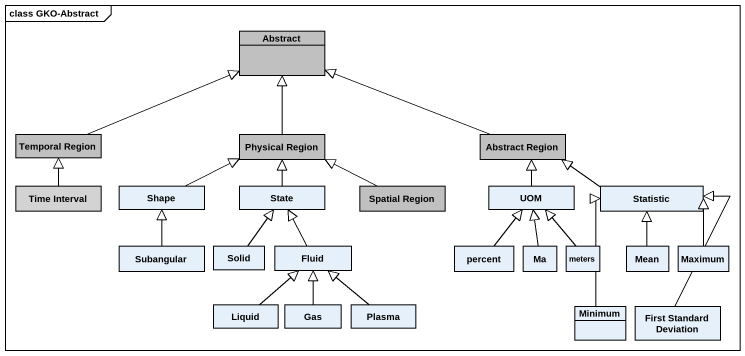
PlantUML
@startuml
mainframe class GKO-Abstract
hide circle
hide empty members
class "Abstract" as Abstract_ #C0C0C0
class "Temporal Region" as Temporal_Region #C0C0C0
class "Physical Region" as Physical_Region #C0C0C0
class "Abstract Region" as Abstract_Region #C0C0C0
class "Time Interval" as Time_Interval #D3D3D3
class Shape
class "State" as State_
class "Spatial Region" as Spatial_Region #C0C0C0
class UOM
class Statistic
class Subangular
class Solid
class Fluid
class percent
class Ma
class meters
class Mean
class Maximum
class Liquid
class Gas
class Plasma
class Minimum
class "First Standard Deviation" as First_Standard_Deviation
Temporal_Region -right-|> Abstract_
Physical_Region -up-|> Abstract_
Abstract_Region -left-|> Abstract_
Time_Interval -up-|> Temporal_Region
Shape -right-|> Physical_Region
State_ -up-|> Physical_Region
Spatial_Region -left-|> Physical_Region
UOM -up-|> Abstract_Region
Statistic -left-|> Abstract_Region
Subangular -up-|> Shape
Solid -up-|> State_
Fluid -up-|> State_
percent -up-|> UOM
Ma -up-|> UOM
meters -up-|> UOM
Mean -up-|> Statistic
Maximum -up-|> Statistic
Liquid -up-|> Fluid
Gas -up-|> Fluid
Plasma -up-|> Fluid
Minimum -up-|> Statistic
First_Standard_Deviation -up-|> Statistic
@enduml
